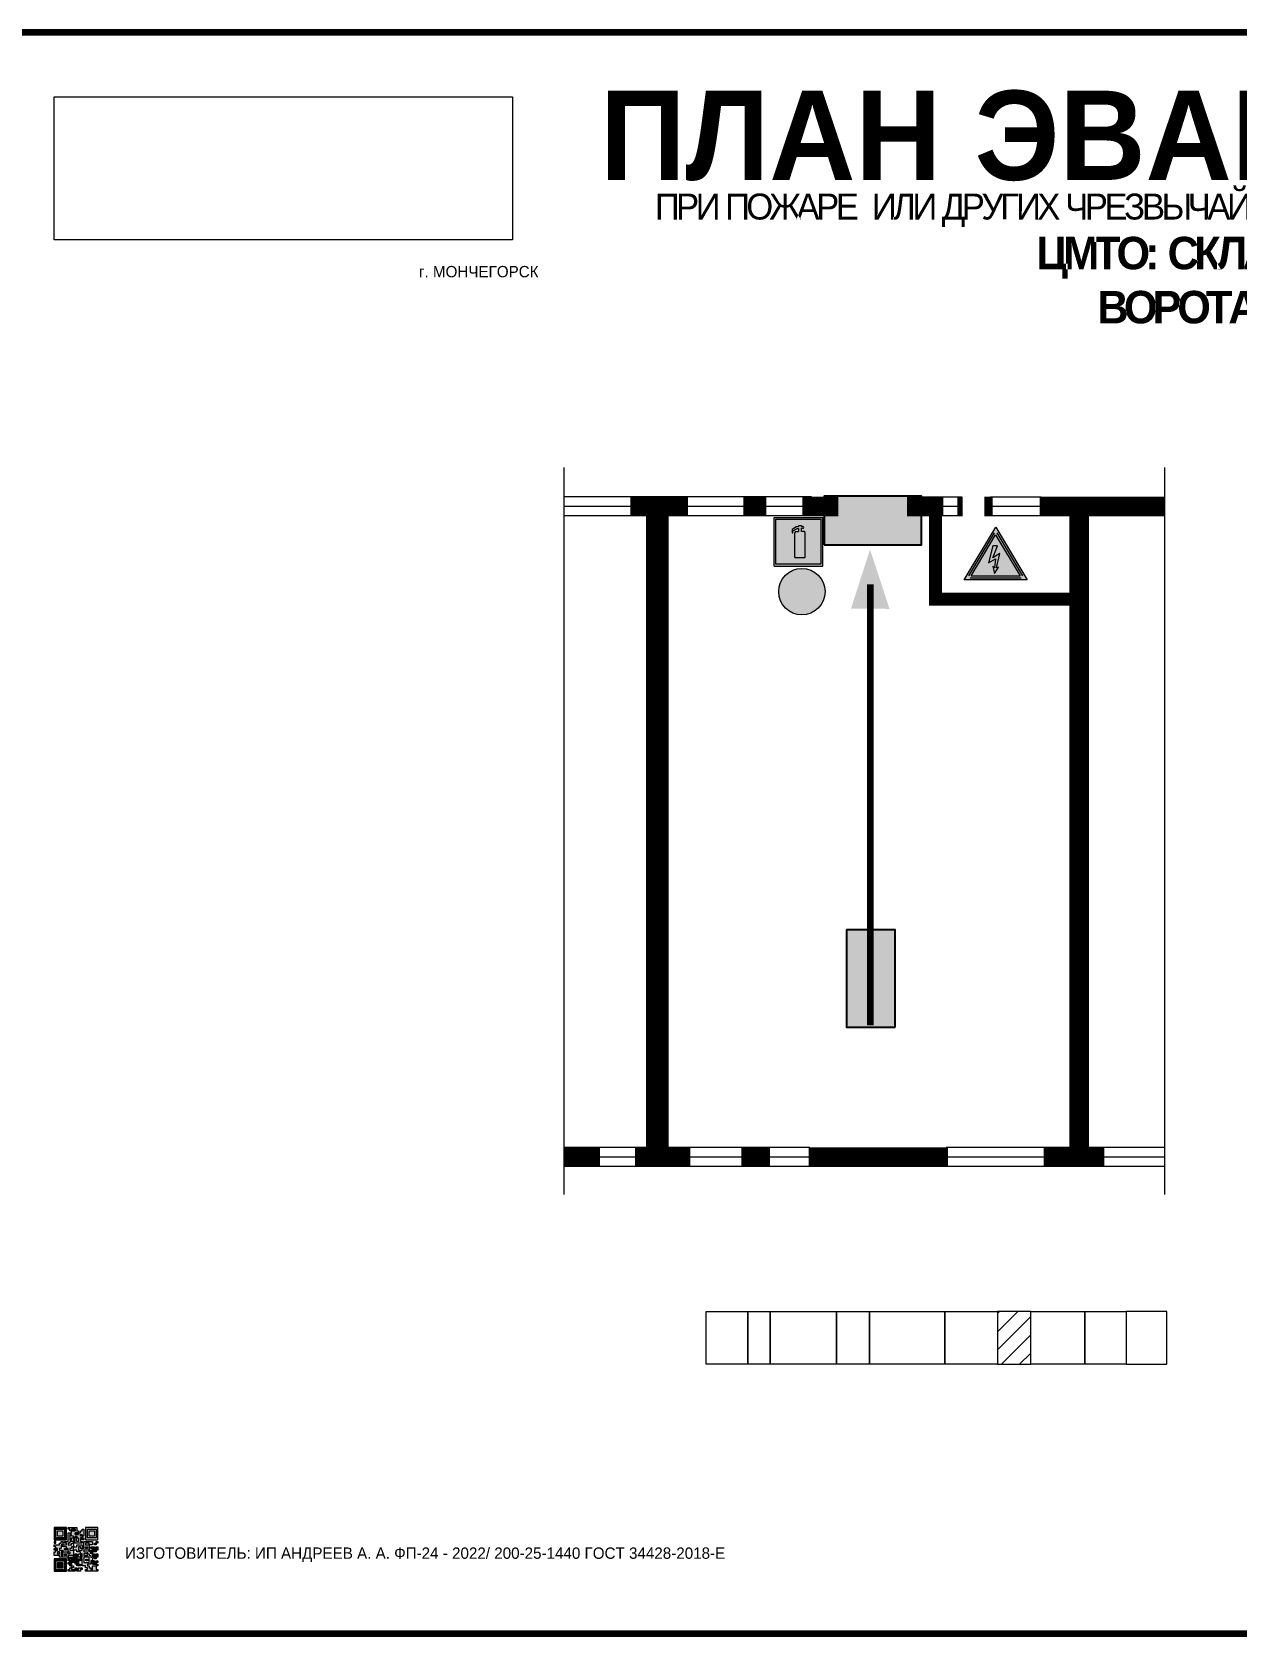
# Model space of a CAD drawing. Header units: millimetres. Extents: x 13810 to 67229, y 12374 to 21950.
# Drawn here: x 31305.3 to 31602.6, y 19087 to 19482 of the extents above; entities that cross this region are included whole.
import ezdxf

# ---------------------------------------------------------------- set-up
doc = ezdxf.new("R2010")
doc.units = ezdxf.units.MM
doc.layers.add('План_Штампы', color=7, linetype='Continuous')
doc.styles.add('обычный', font='arial.ttf')
picture_1 = doc.add_image_def('image1.jpg', size_in_pixel=(337, 105))

# ---------------------------------------------------------------- blocks, each defined once
blk = doc.blocks.new('QR')
at = {"lineweight": 0}
h = blk.add_hatch(color=256, dxfattribs=at)
h.dxf.hatch_style = 1
h.paths.add_polyline_path([(9241.16, 2687.38), (9242.01, 2687.38), (9242.01, 2687.83), (9241.59, 2687.83), (9241.59, 2688.68), (9239.45, 2688.68), (9239.45, 2688.25), (9239.86, 2688.25), (9239.86, 2687.83), (9240.29, 2687.83), (9240.29, 2688.25), (9241.16, 2688.25), (9241.16, 2687.83), (9240.29, 2687.83), (9240.29, 2687.38), (9239.45, 2687.38), (9239.45, 2685.22), (9238.57, 2685.22), (9238.57, 2684.8), (9239.02, 2684.8), (9239.02, 2684.37), (9238.13, 2684.37), (9238.13, 2683.92), (9239.02, 2683.92), (9239.02, 2683.5), (9239.44, 2683.5), (9239.44, 2682.64), (9239.87, 2682.64), (9239.87, 2682.18), (9239.44, 2682.18), (9239.44, 2682.64), (9238.13, 2682.64), (9238.13, 2681.76), (9237.71, 2681.76), (9237.71, 2682.64), (9238.13, 2682.64), (9238.13, 2683.07), (9237.27, 2683.07), (9237.27, 2683.51), (9237.71, 2683.51), (9237.71, 2684.37), (9238.13, 2684.37), (9238.13, 2685.22), (9237.71, 2685.22), (9237.71, 2684.8), (9237.28, 2684.8), (9237.28, 2684.38), (9235.98, 2684.38), (9235.98, 2683.92), (9236.4, 2683.92), (9236.4, 2683.49), (9236.84, 2683.49), (9236.84, 2683.07), (9236.4, 2683.07), (9236.4, 2682.64), (9235.98, 2682.64), (9235.98, 2681.76), (9237.29, 2681.76), (9237.29, 2681.33), (9239.43, 2681.33), (9239.43, 2681.76), (9240.74, 2681.76), (9240.74, 2683.05), (9239.87, 2683.05), (9239.87, 2683.5), (9240.29, 2683.5), (9240.29, 2683.91), (9240.74, 2683.91), (9240.74, 2684.81), (9240.29, 2684.81), (9240.29, 2684.79), (9240.29, 2684.37), (9239.45, 2684.37), (9239.45, 2684.8), (9239.87, 2684.8), (9239.87, 2685.21), (9240.74, 2685.21), (9240.74, 2686.1), (9240.29, 2686.1), (9240.29, 2685.64), (9239.86, 2685.64), (9239.86, 2686.95), (9240.29, 2686.95), (9240.29, 2686.52), (9240.74, 2686.52), (9240.74, 2686.1), (9241.16, 2686.1), (9241.16, 2686.53), (9241.59, 2686.53), (9241.59, 2686.1), (9242.02, 2686.1), (9242.02, 2685.21), (9241.59, 2685.21), (9241.59, 2686.1), (9241.16, 2686.1), (9241.16, 2685.21), (9240.74, 2685.21), (9240.74, 2684.81), (9242.89, 2684.81), (9242.89, 2685.22), (9242.47, 2685.22), (9242.47, 2686.11), (9242.89, 2686.11), (9242.89, 2686.52), (9242.46, 2686.52), (9242.46, 2686.95), (9242.89, 2686.95), (9242.89, 2686.52), (9243.32, 2686.52), (9243.32, 2688.26), (9242.9, 2688.26), (9242.9, 2687.83), (9242.47, 2687.83), (9242.47, 2687.38), (9242.01, 2687.38), (9242.01, 2686.94), (9241.16, 2686.94)])
h.paths.add_polyline_path([(9239.02, 2682.18), (9239.02, 2681.76), (9238.54, 2681.76), (9238.54, 2682.18)], flags=16)
h.paths.add_polyline_path([(9237.27, 2682.65), (9237.27, 2682.19), (9236.83, 2682.19), (9236.83, 2682.65)], flags=16)
h = blk.add_hatch(color=256, dxfattribs=at)
h.dxf.hatch_style = 1
h.paths.add_polyline_path([(9238.15, 2687.83), (9236.83, 2687.83), (9236.83, 2686.52), (9238.15, 2686.52)], flags=0)
h.paths.add_polyline_path([(9239.01, 2685.65), (9239.01, 2688.68), (9235.98, 2688.68), (9235.98, 2685.65)])
h.paths.add_polyline_path([(9236.41, 2686.1), (9236.41, 2688.26), (9238.56, 2688.26), (9238.56, 2686.1)], flags=16)
h.paths.add_polyline_path([(9236.83, 2686.52), (9236.83, 2687.83), (9238.15, 2687.83), (9238.15, 2686.52)], flags=0)
h = blk.add_hatch(color=256, dxfattribs=at)
h.dxf.hatch_style = 1
h.paths.add_polyline_path([(9243.32, 2686.11), (9242.89, 2686.11), (9242.89, 2685.64), (9243.32, 2685.64)])
h.paths.add_polyline_path([(9239.02, 2683.07), (9239.02, 2683.5), (9238.56, 2683.5), (9238.56, 2683.07)])
h.paths.add_polyline_path([(9236.4, 2684.8), (9236.4, 2685.22), (9235.98, 2685.22), (9235.98, 2684.8)])
h.paths.add_polyline_path([(9236.4, 2683.07), (9236.4, 2683.49), (9235.98, 2683.49), (9235.98, 2683.07)])
h = blk.add_hatch(color=256, dxfattribs=at)
h.dxf.hatch_style = 1
h.paths.add_polyline_path([(9238.15, 2686.52), (9238.15, 2687.83), (9236.83, 2687.83), (9236.83, 2686.52)])
h.paths.add_polyline_path([(9245.91, 2686.52), (9245.91, 2687.83), (9244.59, 2687.83), (9244.59, 2686.52)], flags=0)
h.paths.add_polyline_path([(9246.77, 2685.65), (9246.77, 2688.68), (9243.74, 2688.68), (9243.74, 2685.65)])
h.paths.add_polyline_path([(9244.17, 2686.1), (9244.17, 2688.26), (9246.32, 2688.26), (9246.32, 2686.1)], flags=16)
h.paths.add_polyline_path([(9244.59, 2686.52), (9244.59, 2687.83), (9245.91, 2687.83), (9245.91, 2686.52)], flags=0)
h = blk.add_hatch(color=256, dxfattribs=at)
h.dxf.hatch_style = 1
h.paths.add_polyline_path([(9240.75, 2681.76), (9240.75, 2681.35), (9241.17, 2681.35), (9241.17, 2681.76)])
h.paths.add_polyline_path([(9241.6, 2682.18), (9241.17, 2682.18), (9241.17, 2681.76), (9241.6, 2681.76)])
h.paths.add_polyline_path([(9242.47, 2681.34), (9242.47, 2682.19), (9242.02, 2682.19), (9242.02, 2681.76), (9241.6, 2681.76), (9241.6, 2681.34)])
h.paths.add_polyline_path([(9239.87, 2678.3), (9239.44, 2678.3), (9239.44, 2677.89), (9241.17, 2677.89), (9241.17, 2678.3), (9240.28, 2678.3), (9240.28, 2678.73), (9239.87, 2678.73)])
h.paths.add_polyline_path([(9240.75, 2678.73), (9240.75, 2679.19), (9240.28, 2679.19), (9240.28, 2678.73)])
h.paths.add_polyline_path([(9241.6, 2678.73), (9241.17, 2678.73), (9241.17, 2678.3), (9241.6, 2678.3)])
h.paths.add_polyline_path([(9242.02, 2678.3), (9241.6, 2678.3), (9241.6, 2677.89), (9242.48, 2677.89), (9242.48, 2678.31), (9242.9, 2678.31), (9242.9, 2678.73), (9242.02, 2678.73)])
h.paths.add_polyline_path([(9246.36, 2684.37), (9246.36, 2684.79), (9245.93, 2684.79), (9245.93, 2684.37)])
h.paths.add_polyline_path([(9246.78, 2685.2), (9246.36, 2685.2), (9246.36, 2684.79), (9246.78, 2684.79)])
h.paths.add_polyline_path([(9245.91, 2687.83), (9244.59, 2687.83), (9244.59, 2686.52), (9245.91, 2686.52)])
h = blk.add_hatch(color=256, dxfattribs=at)
h.dxf.hatch_style = 1
h.paths.add_polyline_path([(9243.32, 2682.64), (9243.32, 2683.07), (9244.62, 2683.07), (9244.62, 2684.37), (9243.74, 2684.37), (9243.74, 2684.8), (9244.62, 2684.8), (9244.62, 2684.37), (9245.48, 2684.37), (9245.48, 2685.22), (9243.32, 2685.22), (9243.32, 2683.5), (9242.89, 2683.5), (9242.89, 2683.06), (9242.01, 2683.06), (9242.01, 2683.91), (9242.47, 2683.91), (9242.47, 2683.5), (9242.89, 2683.5), (9242.89, 2684.38), (9241.59, 2684.38), (9241.59, 2683.91), (9240.74, 2683.91), (9240.74, 2683.05), (9241.59, 2683.05), (9241.59, 2682.64), (9242.47, 2682.64), (9242.47, 2682.19), (9242.91, 2682.19), (9242.91, 2681.34), (9242.48, 2681.34), (9242.48, 2680.91), (9242.91, 2680.91), (9242.91, 2679.17), (9243.75, 2679.17), (9243.75, 2678.73), (9244.2, 2678.73), (9244.2, 2678.3), (9243.75, 2678.3), (9243.75, 2677.88), (9246.78, 2677.88), (9246.78, 2678.3), (9246.35, 2678.3), (9246.35, 2679.19), (9245.48, 2679.19), (9245.48, 2678.31), (9245.05, 2678.31), (9245.05, 2678.73), (9244.62, 2678.73), (9244.62, 2679.19), (9244.2, 2679.19), (9244.2, 2679.61), (9245.05, 2679.61), (9245.05, 2680.46), (9245.48, 2680.46), (9245.48, 2681.34), (9245.04, 2681.34), (9245.04, 2681.76), (9244.63, 2681.76), (9244.63, 2682.19), (9244.21, 2682.19), (9244.21, 2681.76), (9243.32, 2681.76), (9243.32, 2682.19), (9244.21, 2682.19), (9244.21, 2682.64)])
h.paths.add_polyline_path([(9243.75, 2683.49), (9243.75, 2683.92), (9244.21, 2683.92), (9244.21, 2683.49)], flags=16)
h.paths.add_polyline_path([(9243.32, 2681.34), (9244.63, 2681.34), (9244.63, 2680.04), (9243.32, 2680.04)], flags=16)
h.paths.add_polyline_path([(9243.76, 2680.89), (9244.18, 2680.89), (9244.18, 2680.48), (9243.76, 2680.48)], flags=0)
h = blk.add_hatch(color=256, dxfattribs=at)
h.dxf.hatch_style = 1
h.paths.add_polyline_path([(9246.36, 2683.07), (9246.78, 2683.07), (9246.78, 2683.92), (9246.36, 2683.92), (9246.36, 2683.49), (9245.92, 2683.49), (9245.92, 2683.92), (9245.06, 2683.92), (9245.06, 2683.49), (9245.48, 2683.49), (9245.48, 2683.07), (9244.62, 2683.07), (9244.62, 2682.65), (9245.05, 2682.65), (9245.05, 2682.18), (9245.48, 2682.18), (9245.48, 2682.65), (9246.36, 2682.65)])
h.paths.add_polyline_path([(9246.78, 2682.18), (9246.36, 2682.18), (9246.36, 2681.75), (9245.92, 2681.75), (9245.92, 2682.18), (9245.48, 2682.18), (9245.48, 2681.34), (9245.48, 2681.34), (9245.94, 2681.34), (9245.94, 2680.91), (9246.36, 2680.91), (9246.36, 2681.34), (9246.78, 2681.34)])
h = blk.add_hatch(color=256, dxfattribs=at)
h.dxf.hatch_style = 1
h.paths.add_polyline_path([(9235.98, 2680.9), (9235.98, 2677.86), (9239.02, 2677.86), (9239.02, 2680.9)])
h.paths.add_polyline_path([(9238.57, 2680.48), (9238.57, 2678.32), (9236.41, 2678.32), (9236.41, 2680.48)], flags=16)
h.paths.add_polyline_path([(9238.15, 2680.05), (9238.15, 2678.74), (9236.83, 2678.74), (9236.83, 2680.05)], flags=0)
h = blk.add_hatch(color=256, dxfattribs=at)
h.dxf.hatch_style = 1
h.paths.add_polyline_path([(9238.15, 2680.05), (9236.83, 2680.05), (9236.83, 2678.74), (9238.15, 2678.74)])
h = blk.add_hatch(color=256, dxfattribs=at)
h.dxf.hatch_style = 1
h.paths.add_polyline_path([(9242.02, 2680.46), (9242.48, 2680.46), (9242.48, 2680.91), (9241.58, 2680.91), (9241.58, 2681.35), (9241.17, 2681.35), (9241.17, 2680.91), (9240.75, 2680.91), (9240.75, 2681.33), (9239.43, 2681.33), (9239.43, 2680.46), (9239.86, 2680.46), (9239.86, 2680.92), (9240.3, 2680.92), (9240.3, 2680.46), (9239.86, 2680.46), (9239.86, 2680.04), (9239.44, 2680.04), (9239.44, 2679.62), (9239.86, 2679.62), (9239.86, 2679.19), (9240.29, 2679.19), (9240.29, 2680.03), (9241.18, 2680.03), (9241.18, 2680.47), (9241.6, 2680.47), (9241.6, 2680.03), (9241.18, 2680.03), (9241.18, 2679.61), (9241.6, 2679.61), (9241.6, 2679.19), (9242.47, 2679.19), (9242.47, 2679.6), (9242.02, 2679.6)])
h = blk.add_hatch(color=256, dxfattribs=at)
h.dxf.hatch_style = 1
h.paths.add_polyline_path([(9244.18, 2680.48), (9244.18, 2680.89), (9243.76, 2680.89), (9243.76, 2680.48)])
h = blk.add_hatch(color=256, dxfattribs=at)
h.dxf.hatch_style = 1
h.paths.add_polyline_path([(9245.93, 2680.04), (9245.93, 2680.46), (9245.48, 2680.46), (9245.48, 2679.62), (9246.35, 2679.62), (9246.35, 2680.04)])
h.paths.add_polyline_path([(9246.78, 2680.04), (9246.78, 2680.46), (9246.35, 2680.46), (9246.35, 2680.04)])
h.paths.add_polyline_path([(9246.78, 2679.18), (9246.78, 2679.62), (9246.35, 2679.62), (9246.35, 2679.18)])
for points in [[(9237.71, 2685.22), (9238.13, 2685.22), (9238.13, 2684.37), (9237.71, 2684.37), (9237.71, 2683.51), (9237.27, 2683.51), (9237.27, 2683.07), (9238.13, 2683.07), (9238.13, 2682.64), (9237.71, 2682.64), (9237.71, 2681.76), (9238.13, 2681.76), (9238.13, 2682.64), (9239.44, 2682.64), (9239.44, 2683.5), (9239.02, 2683.5), (9239.02, 2683.07), (9238.56, 2683.07), (9238.56, 2683.5), (9239.02, 2683.5), (9239.02, 2683.92), (9238.13, 2683.92), (9238.13, 2684.37), (9239.02, 2684.37), (9239.02, 2684.8), (9238.57, 2684.8), (9238.57, 2685.22), (9239.45, 2685.22), (9239.45, 2687.38), (9240.29, 2687.38), (9240.29, 2687.83), (9239.86, 2687.83), (9239.86, 2688.25), (9239.45, 2688.25), (9239.45, 2688.68), (9241.59, 2688.68), (9241.59, 2687.83), (9242.01, 2687.83), (9242.01, 2687.38), (9242.47, 2687.38), (9242.47, 2687.83), (9242.9, 2687.83), (9242.9, 2688.26), (9243.32, 2688.26), (9243.32, 2686.52), (9242.89, 2686.52), (9242.89, 2686.11), (9243.32, 2686.11), (9243.32, 2685.64), (9242.89, 2685.64), (9242.89, 2686.11), (9242.47, 2686.11), (9242.47, 2685.22), (9242.89, 2685.22), (9242.89, 2684.81), (9240.74, 2684.81), (9240.74, 2683.91), (9241.59, 2683.91), (9241.59, 2684.38), (9242.89, 2684.38), (9242.89, 2683.5), (9242.47, 2683.5), (9242.47, 2683.91), (9242.01, 2683.91), (9242.01, 2683.06), (9242.89, 2683.06), (9242.89, 2683.5), (9243.32, 2683.5), (9243.32, 2685.22), (9245.48, 2685.22), (9245.48, 2684.37), (9244.62, 2684.37), (9244.62, 2683.07), (9245.48, 2683.07), (9245.48, 2683.49), (9245.06, 2683.49), (9245.06, 2683.92), (9245.92, 2683.92), (9245.92, 2683.49), (9246.36, 2683.49), (9246.36, 2683.92), (9246.78, 2683.92), (9246.78, 2683.07), (9246.36, 2683.07), (9246.36, 2682.65), (9245.48, 2682.65), (9245.48, 2682.18), (9245.92, 2682.18), (9245.92, 2681.75), (9246.36, 2681.75), (9246.36, 2682.18), (9246.78, 2682.18), (9246.78, 2681.34), (9246.36, 2681.34), (9246.36, 2680.91), (9245.94, 2680.91), (9245.94, 2681.34), (9245.48, 2681.34), (9245.48, 2680.46), (9245.93, 2680.46), (9245.93, 2680.04), (9246.35, 2680.04), (9246.35, 2680.46), (9246.78, 2680.46), (9246.78, 2680.04), (9246.78, 2680.04), (9246.35, 2680.04), (9246.35, 2679.62), (9246.78, 2679.62), (9246.78, 2679.18), (9246.35, 2679.18), (9246.35, 2678.3), (9246.78, 2678.3), (9246.78, 2677.88), (9243.75, 2677.88), (9243.75, 2678.3), (9244.2, 2678.3), (9244.2, 2678.73), (9243.75, 2678.73), (9243.75, 2679.17), (9242.91, 2679.17), (9242.91, 2680.91), (9242.48, 2680.91), (9242.48, 2680.46), (9242.02, 2680.46), (9242.02, 2679.6), (9242.47, 2679.6), (9242.47, 2679.19), (9241.6, 2679.19), (9241.6, 2679.61), (9241.18, 2679.61), (9241.18, 2680.03), (9240.29, 2680.03), (9240.29, 2679.19), (9240.75, 2679.19), (9240.75, 2678.73), (9240.28, 2678.73), (9240.28, 2678.3), (9241.17, 2678.3), (9241.17, 2678.73), (9241.6, 2678.73), (9241.6, 2678.3), (9242.02, 2678.3), (9242.02, 2678.73), (9242.9, 2678.73), (9242.9, 2678.31), (9242.48, 2678.31), (9242.48, 2677.89), (9241.6, 2677.89), (9241.6, 2678.3), (9241.17, 2678.3), (9241.17, 2677.89), (9239.44, 2677.89), (9239.44, 2678.3), (9239.87, 2678.3), (9239.87, 2678.73), (9240.28, 2678.73), (9240.28, 2679.19), (9240.29, 2679.19), (9239.86, 2679.19), (9239.86, 2679.62), (9239.44, 2679.62), (9239.44, 2680.04), (9239.86, 2680.04), (9239.86, 2680.46), (9239.43, 2680.46), (9239.43, 2681.33), (9237.29, 2681.33), (9237.29, 2681.76), (9235.98, 2681.76), (9235.98, 2682.64), (9236.4, 2682.64), (9236.4, 2683.07), (9235.98, 2683.07), (9235.98, 2683.49), (9236.4, 2683.49), (9236.4, 2683.92), (9235.98, 2683.92), (9235.98, 2684.38), (9237.28, 2684.38), (9237.28, 2684.8), (9237.71, 2684.8), (9237.71, 2685.22), (9237.92, 2685.22)], [(9240.74, 2686.1), (9240.74, 2686.52), (9240.29, 2686.52), (9240.29, 2686.95), (9239.86, 2686.95), (9239.86, 2685.64), (9240.29, 2685.64), (9240.29, 2686.1), (9240.74, 2686.1), (9240.74, 2686.52)], [(9240.74, 2683.05), (9240.74, 2681.76), (9239.43, 2681.76), (9239.43, 2681.33), (9240.75, 2681.33), (9240.75, 2681.35), (9240.75, 2680.91), (9241.17, 2680.91), (9241.17, 2681.35), (9241.58, 2681.35), (9241.58, 2680.91), (9242.48, 2680.91), (9242.48, 2681.34), (9242.91, 2681.34), (9242.91, 2682.19), (9242.47, 2682.19), (9242.47, 2682.64), (9241.59, 2682.64), (9241.59, 2683.05), (9240.74, 2683.05)], [(9240.74, 2685.21), (9239.87, 2685.21), (9239.87, 2684.8), (9239.45, 2684.8), (9239.45, 2684.37), (9240.29, 2684.37), (9240.29, 2684.79), (9240.29, 2684.81), (9240.74, 2684.81), (9240.74, 2685.21), (9239.87, 2685.21)], [(9240.74, 2683.91), (9240.29, 2683.91), (9240.29, 2683.5), (9239.87, 2683.5), (9239.87, 2683.05), (9240.74, 2683.05), (9240.74, 2683.91)], [(9241.6, 2681.76), (9242.02, 2681.76), (9242.02, 2682.19), (9242.47, 2682.19), (9242.47, 2681.34), (9241.6, 2681.34), (9241.6, 2681.76)], [(9244.62, 2683.07), (9243.32, 2683.07), (9243.32, 2682.64), (9244.21, 2682.64), (9244.21, 2682.19), (9243.32, 2682.19), (9243.32, 2681.76), (9244.21, 2681.76), (9244.21, 2682.19), (9244.63, 2682.19), (9244.63, 2681.76), (9245.04, 2681.76), (9245.04, 2681.34), (9245.48, 2681.34)], [(9244.62, 2684.37), (9244.62, 2684.8), (9243.74, 2684.8), (9243.74, 2684.37), (9244.62, 2684.37)], [(9245.48, 2682.18), (9245.05, 2682.18), (9245.05, 2682.65), (9244.62, 2682.65), (9244.62, 2683.07)], [(9245.48, 2682.18), (9245.48, 2681.34)], [(9239.86, 2680.46), (9239.86, 2680.92), (9240.3, 2680.92), (9240.3, 2680.46), (9239.86, 2680.46)], [(9245.48, 2680.46), (9245.05, 2680.46), (9245.05, 2679.61), (9244.2, 2679.61), (9244.2, 2679.19), (9244.62, 2679.19), (9244.62, 2678.73), (9245.05, 2678.73), (9245.05, 2678.31), (9245.48, 2678.31), (9245.48, 2679.19), (9246.35, 2679.19), (9246.35, 2679.07)], [(9246.35, 2679.62), (9245.48, 2679.62), (9245.48, 2680.46)], [(9245.48, 2680.46), (9245.48, 2679.62), (9246.35, 2679.62), (9246.35, 2680.04), (9245.93, 2680.04), (9245.93, 2680.46), (9245.48, 2680.46), (9245.48, 2679.62)], [(9246.35, 2679.62), (9246.35, 2679.18)]]:
    blk.add_lwpolyline(points, dxfattribs=at)
for points in [[(9235.98, 2685.65), (9239.01, 2685.65), (9239.01, 2688.68), (9235.98, 2688.68)], [(9236.41, 2688.26), (9238.56, 2688.26), (9238.56, 2686.1), (9236.41, 2686.1)], [(9236.83, 2687.83), (9238.15, 2687.83), (9238.15, 2686.52), (9236.83, 2686.52)], [(9240.29, 2687.83), (9241.16, 2687.83), (9241.16, 2688.25), (9240.29, 2688.25)], [(9240.29, 2688.25), (9241.16, 2688.25), (9241.16, 2687.83), (9240.29, 2687.83)], [(9241.16, 2686.1), (9240.74, 2686.1), (9240.74, 2685.21), (9241.16, 2685.21)], [(9242.01, 2687.38), (9241.16, 2687.38), (9241.16, 2686.94), (9242.01, 2686.94)], [(9241.16, 2687.38), (9242.01, 2687.38), (9242.01, 2686.94), (9241.16, 2686.94)], [(9241.16, 2686.53), (9241.59, 2686.53), (9241.59, 2686.1), (9241.16, 2686.1)], [(9241.59, 2686.1), (9242.02, 2686.1), (9242.02, 2685.21), (9241.59, 2685.21)], [(9242.89, 2686.52), (9242.46, 2686.52), (9242.46, 2686.95), (9242.89, 2686.95)], [(9243.74, 2685.65), (9246.77, 2685.65), (9246.77, 2688.68), (9243.74, 2688.68)], [(9244.17, 2688.26), (9246.32, 2688.26), (9246.32, 2686.1), (9244.17, 2686.1)], [(9244.59, 2687.83), (9245.91, 2687.83), (9245.91, 2686.52), (9244.59, 2686.52)], [(9235.98, 2684.8), (9236.4, 2684.8), (9236.4, 2685.22), (9235.98, 2685.22)], [(9236.4, 2683.07), (9236.84, 2683.07), (9236.84, 2683.49), (9236.4, 2683.49)], [(9236.83, 2682.19), (9237.27, 2682.19), (9237.27, 2682.65), (9236.83, 2682.65)], [(9238.54, 2682.18), (9239.02, 2682.18), (9239.02, 2681.76), (9238.54, 2681.76)], [(9239.44, 2682.64), (9239.87, 2682.64), (9239.87, 2682.18), (9239.44, 2682.18)], [(9241.17, 2682.18), (9241.6, 2682.18), (9241.6, 2681.76), (9241.17, 2681.76)], [(9243.75, 2683.92), (9244.21, 2683.92), (9244.21, 2683.49), (9243.75, 2683.49)], [(9245.93, 2684.79), (9246.36, 2684.79), (9246.36, 2684.37), (9245.93, 2684.37)], [(9246.36, 2685.2), (9246.78, 2685.2), (9246.78, 2684.79), (9246.36, 2684.79)], [(9235.98, 2677.86), (9239.02, 2677.86), (9239.02, 2680.9), (9235.98, 2680.9)], [(9236.41, 2680.48), (9238.57, 2680.48), (9238.57, 2678.32), (9236.41, 2678.32)], [(9236.83, 2680.05), (9238.15, 2680.05), (9238.15, 2678.74), (9236.83, 2678.74)], [(9240.75, 2681.76), (9241.17, 2681.76), (9241.17, 2681.35), (9240.75, 2681.35)], [(9241.18, 2680.03), (9241.6, 2680.03), (9241.6, 2680.47), (9241.18, 2680.47)], [(9243.32, 2680.04), (9244.63, 2680.04), (9244.63, 2681.34), (9243.32, 2681.34)], [(9243.76, 2680.89), (9244.18, 2680.89), (9244.18, 2680.48), (9243.76, 2680.48)]]:
    blk.add_lwpolyline(points, close=True, dxfattribs=at)
blk = doc.blocks.new('A$C3E6D3DDE')
at = {"lineweight": 5}
h = blk.add_hatch(color=40, dxfattribs=at)
h.paths.add_polyline_path([(24.1, 1.45), (16.46, -11.35), (31.74, -11.35)])
h.paths.add_polyline_path([(24.09, -0.46), (30.03, -10.41), (18.14, -10.41)], flags=16)
h.paths.add_polyline_path([(24.54, -3.08), (23.41, -6.02), (25.13, -5.01), (24.33, -8.5), (24.82, -8.27), (23.79, -9.86), (23.4, -8.04), (23.8, -8.43), (24.04, -6.29), (22.39, -7.25), (23.44, -3.08)], flags=0)
h = blk.add_hatch(color=256, dxfattribs=at)
h.paths.add_polyline_path([(24.37, 0.03, 0.567511), (23.82, 0.03), (17.59, -10.4, 0.582454), (17.86, -10.88), (30.32, -10.88, 0.582149), (30.6, -10.4)])
h.paths.add_polyline_path([(24.09, -0.46), (18.14, -10.41), (30.03, -10.41)], flags=16)
h.paths.add_polyline_path([(24.54, -3.08), (23.41, -6.02), (25.13, -5.01), (24.33, -8.5), (24.82, -8.27), (23.79, -9.86), (23.4, -8.04), (23.8, -8.43), (24.04, -6.29), (22.39, -7.25), (23.44, -3.08)], flags=0)
h = blk.add_hatch(color=40, dxfattribs=at)
h.paths.add_polyline_path([(24.09, -0.46), (18.14, -10.41), (30.03, -10.41)])
h.paths.add_polyline_path([(24.82, -8.27), (23.79, -9.86), (23.4, -8.04), (23.8, -8.43), (24.04, -6.29), (22.39, -7.25), (23.44, -3.08), (24.54, -3.08), (23.41, -6.02), (25.13, -5.01), (24.33, -8.5)], flags=16)
at = {"color": 40, "lineweight": 5}
for p, q in [((16.46, -11.35), (24.1, 1.45)), ((24.1, 1.45), (31.74, -11.35))]:
    blk.add_line(p, q, dxfattribs=at)
at = {"lineweight": 5}
for p, q in [((17.59, -10.4), (23.82, 0.03)), ((24.37, 0.03), (30.6, -10.4)), ((18.14, -10.41), (24.09, -0.46)), ((23.44, -3.08), (22.39, -7.25)), ((23.41, -6.02), (24.54, -3.08)), ((24.54, -3.08), (23.44, -3.08)), ((24.09, -0.46), (30.03, -10.41)), ((22.39, -7.25), (24.04, -6.29)), ((25.13, -5.01), (23.41, -6.02)), ((24.04, -6.29), (23.8, -8.43)), ((24.33, -8.5), (25.13, -5.01)), ((17.86, -10.88), (30.32, -10.88)), ((18.14, -10.41), (30.03, -10.41)), ((23.8, -8.43), (23.4, -8.04)), ((23.4, -8.04), (23.79, -9.86)), ((23.79, -9.86), (24.82, -8.27)), ((24.82, -8.27), (24.33, -8.5))]:
    blk.add_line(p, q, dxfattribs=at)
at = {"color": 50, "lineweight": 5}
blk.add_line((31.74, -11.35), (16.46, -11.35), dxfattribs=at)
blk = doc.blocks.new('A$C7B4425F7')
at = {"true_color": 0xffffff}
blk.add_hatch(color=7, dxfattribs=at).paths.add_polyline_path([(0, 0), (-16, 0), (-16, -8), (0, -8)])
h = blk.add_hatch(color=126)
h.paths.add_polyline_path([(-0.2, -0.2), (-15.8, -0.2), (-15.8, -7.8), (-0.2, -7.8)])
h.paths.add_polyline_path([(-11.76, -2.03), (-11.76, -3.66), (-11.17, -3.66, -0.568275), (-11.17, -6.18), (-12.58, -6.18), (-12.58, -2.03)], flags=16)
h.paths.add_polyline_path([(-13.33, -4.12, -0.495768), (-13.59, -6.18), (-15.03, -6.18), (-15.03, -2.03), (-13.59, -2.03, -0.487973)], flags=16)
h.paths.add_polyline_path([(-10.25, -2.03), (-9.48, -2.03), (-9.48, -6.18), (-10.25, -6.18)], flags=16)
h.paths.add_polyline_path([(-13.84, -3.69), (-14.24, -3.69), (-14.24, -3.03), (-13.9, -3.03, -0.692621)], flags=0)
h.paths.add_polyline_path([(-9.15, -2.03), (-8.4, -2.03), (-8.04, -3.07), (-7.68, -2.03), (-6.93, -2.03), (-7.64, -4.1), (-6.93, -6.18), (-7.68, -6.18), (-8.04, -5.14), (-8.4, -6.18), (-9.15, -6.18), (-8.44, -4.1)], flags=16)
h.paths.add_polyline_path([(-11.76, -4.46), (-11.42, -4.46, -0.692621), (-11.36, -5.12), (-11.76, -5.12)], flags=0)
h.paths.add_polyline_path([(-13.9, -5.2), (-14.24, -5.2), (-14.24, -4.55), (-13.84, -4.55, -0.708038)], flags=0)
edge = h.paths.add_edge_path(flags=16)
edge.add_ellipse((-5.51, -4.08), major_axis=(0, 2.05), ratio=0.586184, start_angle=0, end_angle=360)
edge = h.paths.add_edge_path(flags=0)
edge.add_ellipse((-5.51, -4.08), major_axis=(0, 1.14), ratio=0.454828, start_angle=0, end_angle=360)
h.paths.add_polyline_path([(-4.13, -4.96, 0.377264), (-3.48, -4.52, 0.0555), (-3.16, -2.03), (-1.66, -2.03), (-1.66, -4.96), (-0.96, -4.96), (-0.96, -7.01), (-1.75, -7.01), (-1.75, -6.18), (-3.3, -6.18), (-3.3, -7.02), (-4.13, -7.02)], flags=16)
h.paths.add_polyline_path([(-2.73, -2.91), (-2.28, -2.91), (-2.28, -4.96), (-3.05, -4.96, 0.079136)], flags=0)
at = {"color": 126}
blk.add_lwpolyline([(-16, -8), (0, -8), (0, 0), (-16, 0)], close=True, dxfattribs=at)
blk = doc.blocks.new('A$C7B8C2D5B')
at = {"lineweight": 0}
h = blk.add_hatch(color=5, dxfattribs=at)
h.dxf.hatch_style = 1
h.paths.add_polyline_path([(1.4, -3.02, 1), (-2.11, -3.02, 1)])
at = {"color": 5, "lineweight": 0}
blk.add_circle((-0.36, -3.02), 1.75, dxfattribs=at)
blk = doc.blocks.new('A$C3AD82952')
at = {"true_color": 0xf5f5ff}
h = blk.add_hatch(color=7, dxfattribs=at)
h.dxf.hatch_style = 1
h.paths.add_polyline_path([(8.21, 8.73, 0.414214), (7.89, 9.05), (7.22, 9.05), (7.22, 9.92), (7.59, 9.92, 1), (7.57, 10.36), (7.22, 10.36), (7.22, 10.6), (6.43, 10.6), (6.43, 10.36), (6.01, 10.36), (4.74, 9.59), (4.74, 8.69), (4.98, 8.73), (4.98, 9.26), (6.12, 9.91), (6.43, 9.91), (6.43, 9.05), (5.76, 9.05, 0.414214), (5.44, 8.73), (5.44, 2.2), (8.21, 2.2)], flags=0)
h.paths.add_polyline_path([(12.8, 12.8), (0, 12.8), (0, 0), (12.8, 0)])
h.paths.add_polyline_path([(0.51, 12.29), (12.29, 12.29), (12.29, 0.51), (0.51, 0.51)], flags=16)
h.paths.add_polyline_path([(4.74, 9.59), (6.01, 10.36), (6.43, 10.36), (6.43, 10.6), (7.22, 10.6), (7.22, 10.36), (7.59, 10.36, -0.94586), (7.59, 9.92), (7.22, 9.92), (7.22, 9.05), (7.89, 9.05, -0.414214), (8.21, 8.73), (8.21, 2.2), (5.44, 2.2), (5.44, 8.73, -0.414214), (5.76, 9.05), (6.43, 9.05), (6.43, 9.91), (6.12, 9.91), (4.98, 9.26), (4.98, 8.73), (4.74, 8.69)], flags=0)
h = blk.add_hatch(color=242)
h.dxf.hatch_style = 1
h.paths.add_polyline_path([(12.29, 12.29), (0.51, 12.29), (0.51, 0.51), (12.29, 0.51)])
h.paths.add_polyline_path([(4.74, 8.69), (4.74, 9.59), (6.01, 10.36), (6.43, 10.36), (6.43, 10.6), (7.22, 10.6), (7.22, 10.36), (7.59, 10.36, -0.94586), (7.59, 9.92), (7.22, 9.92), (7.22, 9.05), (7.89, 9.05, -0.414214), (8.21, 8.73), (8.21, 2.2), (5.44, 2.2), (5.44, 8.73, -0.414214), (5.76, 9.05), (6.43, 9.05), (6.43, 9.91), (6.12, 9.91), (4.98, 9.26), (4.98, 8.73)], flags=16)
h = blk.add_hatch(color=7, dxfattribs=at)
h.dxf.hatch_style = 1
h.paths.add_polyline_path([(8.21, 8.73, 0.414214), (7.89, 9.05), (7.22, 9.05), (7.22, 9.92), (7.59, 9.92, 1), (7.57, 10.36), (7.22, 10.36), (7.22, 10.6), (6.43, 10.6), (6.43, 10.36), (6.01, 10.36), (4.74, 9.59), (4.74, 8.69), (4.98, 8.73), (4.98, 9.26), (6.12, 9.91), (6.43, 9.91), (6.43, 9.05), (5.76, 9.05, 0.414214), (5.44, 8.73), (5.44, 2.2), (8.21, 2.2)])
at = {"color": 242, "lineweight": 5}
for p, q in [((0, 0), (0, 12.8)), ((0, 12.8), (12.8, 12.8)), ((12.8, 0), (12.8, 12.8)), ((6.01, 10.36), (4.74, 9.59)), ((4.74, 9.59), (4.74, 8.69)), ((4.74, 8.69), (4.98, 8.73)), ((4.98, 9.26), (6.12, 9.91)), ((4.98, 8.73), (4.98, 9.26)), ((5.44, 2.2), (5.44, 8.73)), ((5.76, 9.05), (6.43, 9.05)), ((6.01, 10.36), (6.43, 10.36)), ((6.12, 9.91), (6.43, 9.91)), ((7.22, 10.6), (6.43, 10.6)), ((6.43, 10.6), (6.43, 10.36)), ((6.43, 9.91), (6.43, 9.05)), ((7.22, 10.36), (7.22, 10.6)), ((7.59, 10.36), (7.22, 10.36)), ((7.22, 9.05), (7.22, 9.92)), ((7.59, 9.92), (7.22, 9.92)), ((7.89, 9.05), (7.22, 9.05)), ((8.21, 2.2), (8.21, 8.73)), ((0, 0), (12.8, 0)), ((5.44, 2.2), (8.21, 2.2))]:
    blk.add_line(p, q, dxfattribs=at)
blk.add_lwpolyline([(0.51, 12.29), (12.29, 12.29), (12.29, 0.51), (0.51, 0.51)], close=True, dxfattribs=at)
for centre, radius, start, end in [((5.76, 8.73), 0.32, 90, 180), ((7.58, 10.14), 0.223, 273.1875, 86.8125), ((7.89, 8.73), 0.32, 0, 90)]:
    blk.add_arc(centre, radius, start, end, dxfattribs=at)
blk = doc.blocks.new('A$C32E8229D')
at = {"true_color": 0xffffff}
blk.add_hatch(color=7, dxfattribs=at).paths.add_polyline_path([(0, 0), (0, -8), (16, -8), (16, 0)])
h = blk.add_hatch(color=126)
h.paths.add_polyline_path([(0.2, -0.2), (15.8, -0.2), (15.8, -7.8), (0.2, -7.8)])
h.paths.add_polyline_path([(13.49, -2.05), (12.08, -2.05), (11.37, -2.63, 0.162397), (11.29, -2.84), (11.29, -3.63), (10.35, -3.63), (10.35, -4.05), (11.68, -4.05), (11.68, -3.48), (12.26, -4.28), (11.29, -5.1), (11.29, -6.78), (11.85, -6.78), (11.85, -5.44), (12.8, -4.64), (12.8, -5.94), (14.46, -5.94), (14.46, -5.39), (13.45, -5.39), (13.45, -3.97), (12.46, -2.59), (13.15, -2.59), (13.69, -3.34), (14.18, -3)], flags=16)
h.paths.add_polyline_path([(10.74, -1.82, 1), (11.8, -1.82, 1)], flags=16)
h.paths.add_polyline_path([(9.39, -3.59), (5.99, -3.59), (6.56, -3.03), (5.91, -3.03), (5.1, -3.83), (5.91, -4.64), (6.56, -4.64), (5.99, -4.09), (9.39, -4.09)], flags=16)
h.paths.add_polyline_path([(4.29, -1.08), (1.72, -1.08), (1.72, -6.6), (4.29, -6.6)], flags=16)
at = {"color": 126}
blk.add_lwpolyline([(16, -8), (0, -8), (0, 0), (16, 0)], close=True, dxfattribs=at)

msp = doc.modelspace()

# ---------------------------------------------------------------- hatches: boundary and pattern name
at = {"lineweight": 0, "true_color": 0x000000}
h = msp.add_hatch(dxfattribs=at)
h.set_pattern_fill('ANSI31', color=18)
h.set_pattern_definition([(45, (12974.4972, -2469.6995), (-2.24506403, 2.24506403), [])])
h.paths.add_polyline_path([(31551.7, 19166.58), (31543.48, 19166.58), (31543.48, 19153.57), (31551.7, 19153.57)])

# ---------------------------------------------------------------- linework, layer by layer
at = {"color": 2, "lineweight": 100}
msp.add_lwpolyline([(31289.29, 19482.03), (31889.29, 19482.03), (31889.29, 19087.03), (31289.29, 19087.03)], close=True, dxfattribs=at)
at = {"lineweight": 0}
for points in [[(31436.63, 19195.39), (31436.63, 19374.64)], [(31584.82, 19195.39), (31584.82, 19374.64)], [(31460.08, 19367.38), (31436.63, 19367.38)], [(31497.59, 19367.38), (31458.22, 19367.38)], [(31534.61, 19367.35), (31522.08, 19367.35)], [(31554.32, 19367.35), (31541.79, 19367.35)], [(31459.55, 19365.07), (31436.63, 19365.07)], [(31495.82, 19365.07), (31460.21, 19365.07)], [(31534.19, 19365.01), (31521.66, 19365.01)], [(31553.89, 19365.02), (31541.36, 19365.02)], [(31460.47, 19362.7), (31436.63, 19362.7)], [(31496.81, 19362.7), (31461.6, 19362.7)], [(31534.29, 19362.7), (31521.76, 19362.7)], [(31553.99, 19362.7), (31541.46, 19362.7)], [(31459.95, 19206.98), (31436.63, 19206.98)], [(31497.23, 19206.98), (31459.18, 19206.98)], [(31584.82, 19206.97), (31530.81, 19206.97)], [(31460.41, 19204.63), (31436.63, 19204.63)], [(31459.37, 19202.31), (31436.63, 19202.31)], [(31497.02, 19204.63), (31458.05, 19204.63)], [(31497.12, 19202.32), (31459.34, 19202.32)], [(31584.82, 19202.31), (31530.81, 19202.31)], [(31584.82, 19204.62), (31531.03, 19204.62)]]:
    msp.add_lwpolyline(points, dxfattribs=at)
at = {"lineweight": 100, "const_width": 4.86}
for points in [[(31461.72, 19365.02), (31452.9, 19365.02)], [(31467.13, 19365.02), (31457.53, 19365.02)], [(31486.5, 19365.02), (31480.8, 19365.02)], [(31504.22, 19365.02), (31495.36, 19365.02)], [(31530.16, 19365.02), (31521.19, 19365.02)], [(31534.9, 19365.02), (31533.63, 19365.02)], [(31542.33, 19365.02), (31540.27, 19365.02)], [(31584.82, 19365.02), (31553.89, 19365.02)], [(31563.63, 19204.63), (31563.63, 19365.02)], [(31459.24, 19203.84), (31459.24, 19364.23)], [(31459.97, 19203.84), (31459.97, 19364.23)], [(31436.63, 19204.63), (31445.43, 19204.63)], [(31454.04, 19204.63), (31461.69, 19204.63)], [(31457.56, 19204.63), (31467.77, 19204.63)], [(31480.35, 19204.63), (31487.41, 19204.63)], [(31496.94, 19204.63), (31521.34, 19204.63)], [(31521.34, 19204.63), (31531.26, 19204.63)], [(31554.9, 19204.63), (31569.85, 19204.63)]]:
    msp.add_lwpolyline(points, dxfattribs=at)
at = {"lineweight": 0, "const_width": 3.24}
msp.add_lwpolyline([(31528.23, 19363.64), (31528.23, 19342.18), (31563.85, 19342.18)], dxfattribs=at)
at = {"color": 126, "lineweight": 100, "true_color": 0x008754}
msp.add_lwpolyline([(31512.07, 19345.77), (31512.07, 19237.13)], dxfattribs=at)
at = {"lineweight": 0}
for points in [[(31471.6, 19166.58), (31481.91, 19166.58), (31481.91, 19153.57), (31471.6, 19153.57)], [(31481.91, 19166.58), (31487.46, 19166.58), (31487.46, 19153.57), (31481.91, 19153.57)], [(31487.46, 19166.58), (31503.81, 19166.58), (31503.81, 19153.57), (31487.46, 19153.57)], [(31503.81, 19166.58), (31511.93, 19166.58), (31511.93, 19153.57), (31503.81, 19153.57)], [(31511.93, 19166.58), (31530.48, 19166.58), (31530.48, 19153.57), (31511.93, 19153.57)], [(31530.48, 19166.58), (31543.48, 19166.58), (31543.48, 19153.57), (31530.48, 19153.57)], [(31543.48, 19153.57), (31551.7, 19153.57), (31551.7, 19166.58), (31543.48, 19166.58)], [(31551.7, 19166.58), (31565.07, 19166.58), (31565.07, 19153.57), (31551.7, 19153.57)], [(31565.07, 19166.58), (31575.26, 19166.58), (31575.26, 19153.57), (31565.07, 19153.57)], [(31575.26, 19153.57), (31585.28, 19153.57), (31585.28, 19166.58), (31575.26, 19166.58)]]:
    msp.add_lwpolyline(points, close=True, dxfattribs=at)
at = {"layer": 'План_Штампы', "color": 126, "true_color": 0x008754}
msp.add_solid([(31516.87, 19339.8), (31507.35, 19339.83), (31512.07, 19354.42)], dxfattribs=at)

# ---------------------------------------------------------------- block references
for name, p, xscale, yscale, zscale in [('A$C3AD82952', (31488.38, 19350.36), 0.9375, 0.9375, 0.9375), ('A$C3E6D3DDE', (31518.65, 19358.49), 1.012921875, 1.012921875, 1.012921875), ('A$C7B8C2D5B', (31496.42, 19353.9), 3.266129029914737, 3.266129029914737, 3.266129029914737)]:
    msp.add_blockref(name, p, dxfattribs=dict(xscale=xscale, yscale=yscale, zscale=zscale))
at = {"color": 22, "lineweight": 100, "true_color": 0xbb1e10}
msp.add_blockref('QR', (22074.8, 16424.62), dxfattribs=at)
at = {"layer": 'План_Штампы', "xscale": 1.5, "yscale": 1.5, "zscale": 1.5}
msp.add_blockref('A$C7B4425F7', (31524.75, 19367.58), dxfattribs=at)
at = {"layer": 'План_Штампы', "color": 126, "true_color": 0x008754, "xscale": -1.5, "yscale": 1.5, "zscale": 1.5, "rotation": 90}
msp.add_blockref('A$C32E8229D', (31506.26, 19260.63), dxfattribs=at)

# ---------------------------------------------------------------- texts
at = {"lineweight": 0, "style": 'обычный'}
for s, insert, char_height, width, attachment_point in [('{\\fProxima Nova Rg|b1|i0|c204|p2;ПЛАН ЭВАКУАЦИИ}', (31445.42, 19467.56), 22, 493.8901, 1), ('\\pi-8.4,l8.4,t8.4;{\\fProxima Nova Rg|b0|i0|c204|p2;г. МОНЧЕГОРСК\\H1.1997x; }', (31415.53, 19422.93), 2.8, 126.6484, 5), ('\\pi-8.4,l8.4,t8.4;{\\fProxima Nova Rg|b0|i0|c204|p2;ИЗГОТОВИТЕЛЬ: ИП АНДРЕЕВ А. А.\\fProxima Nova Rg|b0|i0|c0|p2; \\fProxima Nova Rg|b0|i0|c204|p2;ФП-24 - 2022/ 200-25-1440 ГОСТ 34428-2018-Е\\H1.2266x; }', (31402.3, 19106.55), 2.8, 191.3484, 5)]:
    msp.add_mtext(s, dxfattribs=dict(at, insert=insert, char_height=char_height, width=width, attachment_point=attachment_point))
at = {"color": 0, "lineweight": 0, "insert": (31596.44, 19436.81), "char_height": 8, "width": 449.2158, "attachment_point": 5, "style": 'обычный'}
msp.add_mtext('{\\fArial Black|b1|i0|c204|p34;\\H2x;\\T0.85;  \\fArial Narrow|b0|i0|c204|p34;\\H0.8x;\\W0.9;\\P\\fProxima Nova Rg|b0|i0|c204|p2;\\H0.5x;\\W1;\\C256;ПРИ ПОЖАРЕ  ИЛИ ДРУГИХ ЧРЕЗВЫЧАЙНЫХ СИТУАЦИЯХ  ИЗ ПОМЕЩЕНИЙ \\fProxima Nova Rg|b1|i0|c204|p2;\\H1.25x;\\PЦМТО: СКЛАД №10\\PВОРОТА №7}', dxfattribs=at)

# ---------------------------------------------------------------- pictures from other files: only their frames are drawn
at = {"color": 7, "lineweight": 0, "true_color": 0xf5f5ff}
image = msp.add_image(picture_1, insert=(31310.78, 19430.8), size_in_units=(113.11, 35.24), dxfattribs=at)
image.dxf.flags = 7

doc.saveas('drawing.dxf')
